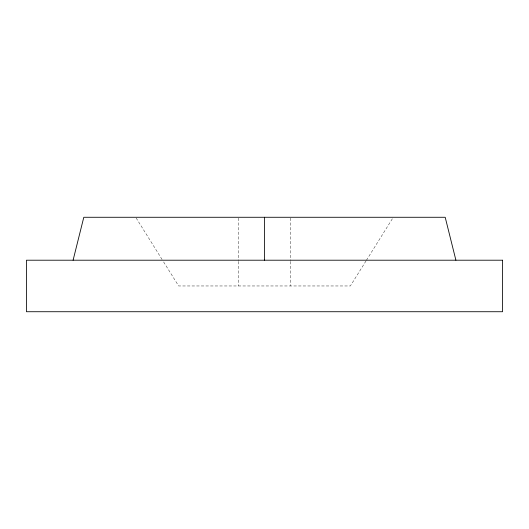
<?xml version="1.0" encoding="UTF-8"?>
<svg xmlns="http://www.w3.org/2000/svg" width="529" height="529" viewBox="0 0 529 529"><rect width="100%" height="100%" fill="white"/><g stroke="black" fill="none" stroke-linecap="round" stroke-linejoin="round"><path stroke-width="0.4" stroke-dasharray="2.65 1.98" d="M365.975 260.989L350.363 285.964L178.637 285.964L163.025 260.989M366.412 260.294L392.862 217.968M136.138 217.968L162.588 260.294M290.262 218.093L290.262 260.618M290.262 261.432L290.262 285.964M238.738 218.093L238.738 260.618M238.738 261.432L238.738 285.964"/><path stroke-width="0.79" d="M73.095 260.208L83.8 217.274L445.2 217.274L455.905 260.208M264.5 217.274L264.5 260.208M502.55 260.208L26.45 260.208L26.45 311.726L502.55 311.726L502.55 260.208"/></g></svg>
